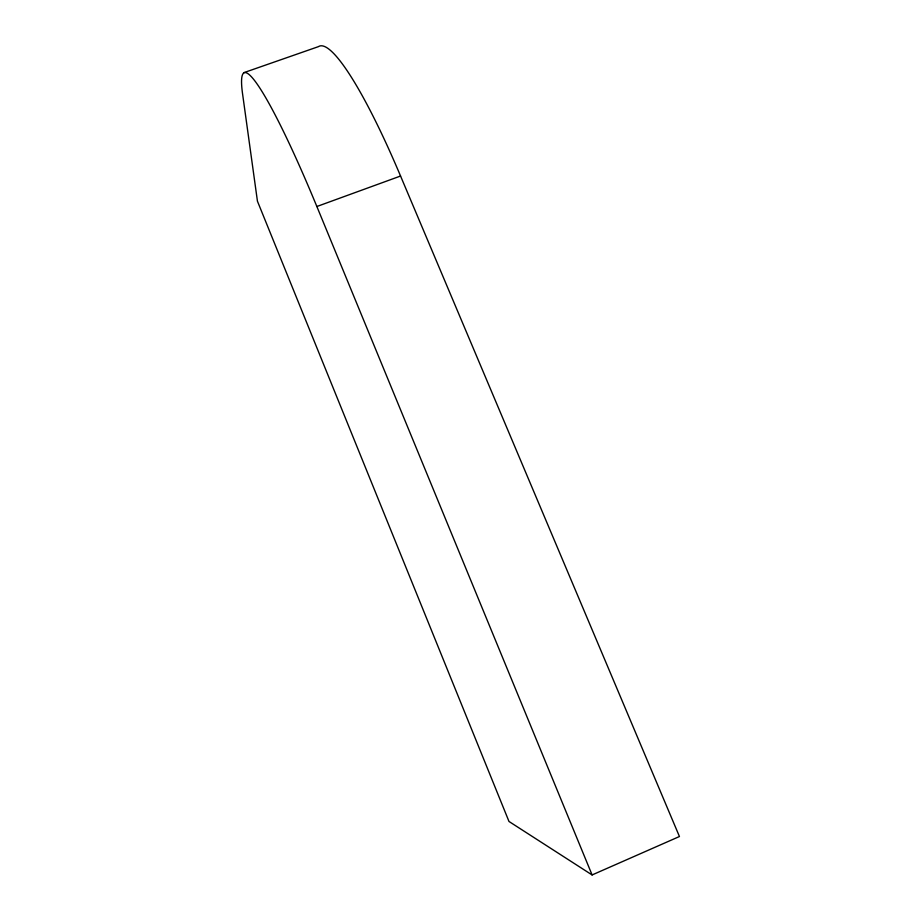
<?xml version="1.0" encoding="UTF-8"?>
<svg xmlns="http://www.w3.org/2000/svg" width="921" height="921" viewBox="0 0 921 921"><rect width="100%" height="100%" fill="white"/><g stroke="black" fill="none" stroke-linecap="round" stroke-linejoin="round"><path stroke-width="1.38" d="M592.099 874.95L316.859 206.511A215.088 21.874 69.4 0 0 242.511 93.447L257.443 201.204L508.991 821.474L592.099 874.95L679.445 836.521L400.554 176.026A213.58 32.995 69.9 0 0 318.436 46.637L243.605 72.747M316.859 206.511L400.554 176.026"/></g></svg>
